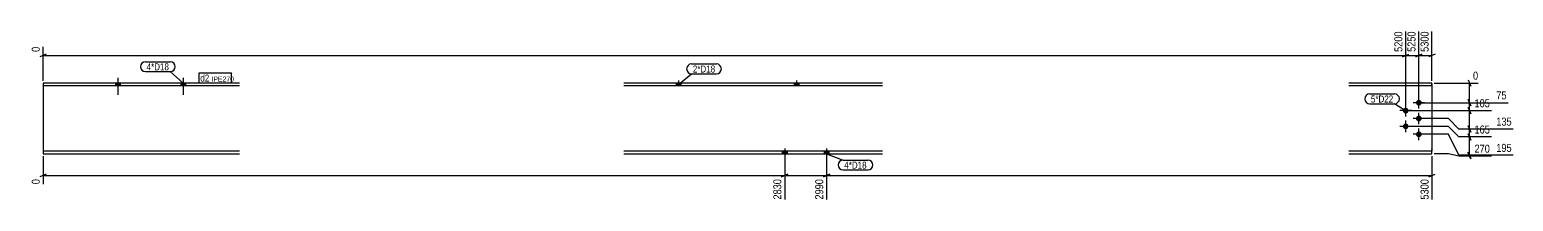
# Model space of a CAD drawing. Header units: millimetres. Extents: x 18 to 18274, y 18 to 671.
# Drawn here: x 18 to 5679, y 18 to 671 of the extents above; entities that cross this region are included whole.
import ezdxf

# ---------------------------------------------------------------- set-up
doc = ezdxf.new("R2010")
doc.units = ezdxf.units.MM
doc.linetypes.add('DXK_LINE_DOT2', pattern=[3.9198, 1.9599, -1.9599])
for name, color, linetype in [('MÅLSÆTNING', 7, 'Continuous'), ('STÅL', 7, 'Continuous'), ('TEKST', 7, 'Continuous')]:
    doc.layers.add(name, color=color, linetype=linetype)
doc.styles.add('Arial Narrow', font='ARIALN.TTF', dxfattribs={"height": 0.2})

msp = doc.modelspace()

# ---------------------------------------------------------------- hatches: boundary and pattern name
at = {"layer": 'STÅL', "linetype": 'Continuous'}
for points in [[(344.8, 457.5), (362.8, 457.5), (362.8, 467.7), (344.8, 467.7)], [(344.8, 457.5), (362.8, 457.5), (362.8, 467.7), (344.8, 467.7)], [(594.8, 457.5), (612.8, 457.5), (612.8, 467.7), (594.8, 467.7)], [(594.8, 457.5), (612.8, 457.5), (612.8, 467.7), (594.8, 467.7)], [(2484.8, 457.5), (2502.8, 457.5), (2502.8, 467.7), (2484.8, 467.7)], [(2934.8, 457.5), (2952.8, 457.5), (2952.8, 467.7), (2934.8, 467.7)], [(5307.8, 392.7, -1), (5329.8, 392.7, -1)], [(5257.8, 362.7, -1), (5279.8, 362.7, -1)], [(5307.8, 332.7, -1), (5329.8, 332.7, -1)], [(5257.8, 302.7, -1), (5279.8, 302.7, -1)], [(5307.8, 272.7, -1), (5329.8, 272.7, -1)], [(2907.8, 207.9), (2889.8, 207.9), (2889.8, 197.7), (2907.8, 197.7)], [(2907.8, 207.9), (2889.8, 207.9), (2889.8, 197.7), (2907.8, 197.7)], [(3067.8, 207.9), (3049.8, 207.9), (3049.8, 197.7), (3067.8, 197.7)], [(3067.8, 207.9), (3049.8, 207.9), (3049.8, 197.7), (3067.8, 197.7)]]:
    msp.add_hatch(color=3, dxfattribs=at).paths.add_polyline_path(points)

# ---------------------------------------------------------------- linework, layer by layer
at = {"layer": 'MÅLSÆTNING', "color": 7, "linetype": 'Continuous'}
for p, q in [((5268.8, 370.7), (5268.8, 664.3)), ((5318.8, 400.7), (5318.8, 664.3)), ((5368.8, 475.7), (5368.8, 664.3)), ((80.8, 577.5), (56.8, 567.9)), ((68.8, 475.7), (68.8, 605.8)), ((5256.8, 567.9), (5280.8, 577.5)), ((5306.8, 567.9), (5330.8, 577.5)), ((5318.8, 572.7), (5368.8, 572.7)), ((5380.8, 577.5), (5356.8, 567.9)), ((5376.8, 467.7), (5545, 467.7)), ((5507.1, 479.7), (5516.7, 455.7)), ((5507.1, 404.7), (5516.7, 380.7)), ((5276.8, 362.7), (5595.6, 362.7)), ((5276.8, 362.7), (5595.6, 362.7)), ((5326.8, 392.7), (5659.3, 392.7)), ((5516.7, 350.7), (5507.1, 374.7)), ((5507.1, 374.7), (5516.7, 350.7)), ((5511.9, 362.7), (5511.9, 392.7)), ((5431.9, 302.7), (5276.8, 302.7)), ((5431.9, 302.7), (5276.8, 302.7)), ((5431.9, 332.7), (5326.8, 332.7)), ((5431.9, 332.7), (5326.8, 332.7)), ((5471.9, 292.7), (5431.9, 332.7)), ((5471.9, 292.7), (5431.9, 332.7)), ((5471.9, 262.7), (5431.9, 302.7)), ((5471.9, 262.7), (5431.9, 302.7)), ((5431.9, 272.7), (5326.8, 272.7)), ((5431.9, 272.7), (5326.8, 272.7)), ((5471.9, 192.7), (5431.9, 272.7)), ((5471.9, 192.7), (5431.9, 272.7)), ((5595.6, 262.7), (5471.9, 262.7)), ((5507.1, 274.7), (5516.7, 250.7)), ((5511.9, 192.7), (5511.9, 262.7)), ((68.8, 189.7), (68.8, 82.5)), ((5368.8, 189.7), (5368.8, 24)), ((5431.9, 197.7), (5376.8, 197.7)), ((5471.9, 189.7), (5431.9, 197.7)), ((5678.8, 192.7), (5471.9, 192.7)), ((5678.8, 192.7), (5471.9, 192.7)), ((5595.6, 189.7), (5471.9, 189.7)), ((5516.7, 180.7), (5507.1, 204.7)), ((5507.1, 204.7), (5516.7, 180.7)), ((5516.7, 177.7), (5507.1, 201.7)), ((5511.9, 189.7), (5511.9, 192.7)), ((80.8, 120.4), (56.8, 110.8)), ((68.8, 115.6), (2898.8, 115.6)), ((2886.8, 110.8), (2910.8, 120.4)), ((2898.8, 162.3), (2898.8, 24)), ((3070.8, 120.4), (3046.8, 110.8)), ((3046.8, 110.8), (3070.8, 120.4)), ((3058.8, 162.3), (3058.8, 24)), ((3058.8, 162.3), (3058.8, 24)), ((3058.8, 115.6), (5368.8, 115.6)), ((5356.8, 110.8), (5380.8, 120.4))]:
    msp.add_line(p, q, dxfattribs=at)
at = {"layer": 'STÅL', "color": 2, "linetype": 'Continuous'}
for p, q in [((68.8, 467.7), (68.8, 222.9)), ((817.7, 467.7), (68.8, 467.7)), ((817.7, 457.5), (68.8, 457.5)), ((3272.7, 467.7), (2284.8, 467.7)), ((3272.7, 457.5), (2284.8, 457.5)), ((5368.8, 467.7), (5051.5, 467.7)), ((5368.8, 457.5), (5051.5, 457.5)), ((5368.8, 457.5), (5368.8, 467.7)), ((5368.8, 457.5), (5368.8, 442.5)), ((5368.8, 442.5), (5368.8, 222.9)), ((68.8, 222.9), (68.8, 197.7)), ((817.7, 207.9), (68.8, 207.9)), ((68.8, 197.7), (817.7, 197.7)), ((3272.7, 207.9), (2284.8, 207.9)), ((2284.8, 197.7), (3272.7, 197.7)), ((5368.8, 207.9), (5051.5, 207.9)), ((5051.5, 197.7), (5368.8, 197.7)), ((5368.8, 222.9), (5368.8, 207.9)), ((5368.8, 197.7), (5368.8, 207.9))]:
    msp.add_line(p, q, dxfattribs=at)
at = {"layer": 'STÅL', "color": 3, "linetype": 'Continuous'}
for p, q in [((344.8, 467.7), (344.8, 457.5)), ((344.8, 467.7), (344.8, 457.5)), ((353.8, 487.7), (353.8, 422.7)), ((353.8, 487.7), (353.8, 422.7)), ((362.8, 467.7), (362.8, 457.5)), ((362.8, 467.7), (362.8, 457.5)), ((594.8, 467.7), (594.8, 457.5)), ((594.8, 467.7), (594.8, 457.5)), ((603.8, 487.7), (603.8, 422.7)), ((603.8, 487.7), (603.8, 422.7)), ((612.8, 467.7), (612.8, 457.5)), ((612.8, 467.7), (612.8, 457.5)), ((2484.8, 467.7), (2484.8, 457.5)), ((2493.8, 477.7), (2493.8, 457.5)), ((2502.8, 467.7), (2502.8, 457.5)), ((2934.8, 467.7), (2934.8, 457.5)), ((2943.8, 477.7), (2943.8, 457.5)), ((2952.8, 467.7), (2952.8, 457.5)), ((5318.8, 370.7), (5318.8, 414.7)), ((5290.8, 362.7), (5246.8, 362.7)), ((5268.8, 340.7), (5268.8, 384.7)), ((5340.8, 392.7), (5296.8, 392.7)), ((5318.8, 310.7), (5318.8, 354.7)), ((5290.8, 302.7), (5246.8, 302.7)), ((5268.8, 280.7), (5268.8, 324.7)), ((5340.8, 332.7), (5296.8, 332.7)), ((5318.8, 250.7), (5318.8, 294.7)), ((5340.8, 272.7), (5296.8, 272.7)), ((2889.8, 207.9), (2889.8, 197.7)), ((2889.8, 207.9), (2889.8, 197.7)), ((2898.8, 217.9), (2898.8, 152.9)), ((2898.8, 217.9), (2898.8, 152.9)), ((2907.8, 207.9), (2907.8, 197.7)), ((2907.8, 207.9), (2907.8, 197.7)), ((3049.8, 207.9), (3049.8, 197.7)), ((3049.8, 207.9), (3049.8, 197.7)), ((3058.8, 217.9), (3058.8, 152.9)), ((3058.8, 217.9), (3058.8, 152.9)), ((3067.8, 207.9), (3067.8, 197.7)), ((3067.8, 207.9), (3067.8, 197.7))]:
    msp.add_line(p, q, dxfattribs=at)
at = {"layer": 'STÅL', "color": 7, "linetype": 'DXK_LINE_DOT2'}
for p, q in [((5368.8, 467.7), (5368.8, 457.5)), ((5368.8, 207.9), (5368.8, 217.1)), ((5368.8, 197.7), (5368.8, 207.9))]:
    msp.add_line(p, q, dxfattribs=at)

# ---------------------------------------------------------------- wipeouts: each hides what was drawn before it
at = {"color": 0}
for points in [[(549.1, 516), (549.1, 544), (463.8, 544), (463.8, 516)], [(2633.5, 507.7), (2633.5, 535.7), (2548.3, 535.7), (2548.3, 507.7)], [(5221.2, 393.6), (5221.2, 421.6), (5135.9, 421.6), (5135.9, 393.6)]]:
    msp.add_wipeout(points, dxfattribs=at).dxf.layer = 'TEKST'

# ---------------------------------------------------------------- next in the draw order: wipeouts: each hides what was drawn before it
at = {"color": 0, "linetype": 'Continuous'}
for points in [[(5362.4, 670.7), (5317.6, 670.7), (5317.6, 579.9), (5362.4, 579.9)], [(5659.9, 399.1), (5659.9, 443.9), (5608.1, 443.9), (5608.1, 399.1)], [(5596.2, 269.1), (5596.2, 313.9), (5524.9, 313.9), (5524.9, 269.1)], [(62.4, 108.4), (17.6, 108.4), (17.6, 76.1), (62.4, 76.1)], [(2892.4, 108.4), (2847.6, 108.4), (2847.6, 17.6), (2892.4, 17.6)], [(5362.4, 108.4), (5317.6, 108.4), (5317.6, 17.6), (5362.4, 17.6)]]:
    msp.add_wipeout(points, dxfattribs=at).dxf.layer = 'MÅLSÆTNING'
at = {"color": 0}
for points in [[(549.1, 516), (549.1, 544), (463.8, 544), (463.8, 516)], [(2633.5, 507.7), (2633.5, 535.7), (2548.3, 535.7), (2548.3, 507.7)], [(702.9, 473.3), (702.9, 501.3), (668.8, 501.3), (668.8, 473.3)], [(5221.2, 393.6), (5221.2, 421.6), (5135.9, 421.6), (5135.9, 393.6)], [(3211.6, 141.8), (3211.6, 169.8), (3126.3, 169.8), (3126.3, 141.8)]]:
    msp.add_wipeout(points, dxfattribs=at).dxf.layer = 'TEKST'

# ---------------------------------------------------------------- next in the draw order: linework, layer by layer
at = {"layer": 'MÅLSÆTNING', "color": 7, "linetype": 'Continuous'}
for p, q in [((5318.8, 400.7), (5318.8, 664.3)), ((5268.8, 572.7), (5318.8, 572.7)), ((5330.8, 577.5), (5306.8, 567.9)), ((5511.9, 292.7), (5511.9, 362.7)), ((5678.8, 292.7), (5471.9, 292.7)), ((5678.8, 292.7), (5471.9, 292.7)), ((5516.7, 280.7), (5507.1, 304.7)), ((5507.1, 304.7), (5516.7, 280.7)), ((5511.9, 262.7), (5511.9, 292.7)), ((5595.6, 262.7), (5471.9, 262.7)), ((5516.7, 250.7), (5507.1, 274.7)), ((2910.8, 120.4), (2886.8, 110.8)), ((2898.8, 162.3), (2898.8, 24)), ((2898.8, 115.6), (3058.8, 115.6))]:
    msp.add_line(p, q, dxfattribs=at)
at = {"layer": 'TEKST', "color": 7, "linetype": 'Continuous'}
for p, q in [((459, 548.8), (553.9, 548.8)), ((459, 511.2), (553.9, 511.2)), ((603.8, 467.6), (553.9, 511.2)), ((2543.5, 540.5), (2638.3, 540.5)), ((2493.8, 462.6), (2543.5, 502.9)), ((2543.5, 502.9), (2638.3, 502.9)), ((5131.1, 426.4), (5226, 426.4)), ((5131.1, 388.8), (5226, 388.8)), ((5268.5, 362), (5226, 388.8))]:
    msp.add_line(p, q, dxfattribs=at)
for centre, start, end in [((459, 530), 90, 270), ((553.9, 530), 270, 90), ((2543.5, 521.7), 90, 270), ((2638.3, 521.7), 270, 90), ((5131.1, 407.6), 90, 270), ((5226, 407.6), 270, 90)]:
    msp.add_arc(centre, 18.8, start, end, dxfattribs=at)

# ---------------------------------------------------------------- next in the draw order: texts
at = {"layer": 'MÅLSÆTNING', "color": 3, "linetype": 'Continuous', "style": 'Arial Narrow'}
for s, height, p in [('5300', 30.54, (5356, 586.3)), ('0', 30.5, (56, 82.5)), ('2830', 30.54, (2886, 24)), ('5300', 30.54, (5356, 24))]:
    msp.add_text(s, height=height, rotation=90.0002, dxfattribs=at).set_placement(p)
for s, p in [('75', (5614.5, 405.5)), ('165', (5531.3, 275.5))]:
    msp.add_text(s, height=30.54, dxfattribs=at).set_placement(p)
at = {"layer": 'TEKST', "color": 3, "style": 'Arial Narrow'}
for s, p in [('4*D18', (463.8, 516)), ('2*D18', (2548.3, 507.7)), ('5*D22', (5135.9, 393.6))]:
    msp.add_text(s, height=26.72, dxfattribs=at).set_placement(p)

# ---------------------------------------------------------------- next in the draw order: wipeouts: each hides what was drawn before it
at = {"color": 0}
for points in [[(702.9, 473.3), (702.9, 501.3), (668.8, 501.3), (668.8, 473.3)], [(3211.6, 141.8), (3211.6, 169.8), (3126.3, 169.8), (3126.3, 141.8)]]:
    msp.add_wipeout(points, dxfattribs=at).dxf.layer = 'TEKST'

# ---------------------------------------------------------------- next in the draw order: linework, layer by layer
at = {"layer": 'TEKST', "color": 7, "linetype": 'Continuous'}
for p, q in [((664, 468.5), (664, 506.1)), ((3058.8, 197.8), (3121.5, 174.6)), ((3121.5, 174.6), (3216.4, 174.6)), ((3121.5, 137), (3216.4, 137))]:
    msp.add_line(p, q, dxfattribs=at)
for centre, start, end in [((3121.5, 155.8), 90, 270), ((3216.4, 155.8), 270, 90)]:
    msp.add_arc(centre, 18.8, start, end, dxfattribs=at)

# ---------------------------------------------------------------- next in the draw order: texts
at = {"layer": 'TEKST', "color": 3, "style": 'Arial Narrow'}
msp.add_text('4*D18', height=26.72, dxfattribs=at).set_placement((3126.3, 141.8))

# ---------------------------------------------------------------- next in the draw order: wipeouts: each hides what was drawn before it
at = {"color": 0, "linetype": 'Continuous'}
for points in [[(5312.4, 670.7), (5267.6, 670.7), (5267.6, 579.9), (5312.4, 579.9)], [(5596.2, 369.1), (5596.2, 413.9), (5524.9, 413.9), (5524.9, 369.1)], [(5679.4, 199.1), (5679.4, 243.9), (5608.1, 243.9), (5608.1, 199.1)], [(3052.4, 108.4), (3007.6, 108.4), (3007.6, 17.6), (3052.4, 17.6)]]:
    msp.add_wipeout(points, dxfattribs=at).dxf.layer = 'MÅLSÆTNING'
at = {"color": 0}
msp.add_wipeout([(783.2, 473.3), (783.2, 493.3), (711.3, 493.3), (711.3, 473.3)], dxfattribs=at).dxf.layer = 'TEKST'

# ---------------------------------------------------------------- next in the draw order: linework, layer by layer
at = {"layer": 'MÅLSÆTNING', "color": 7, "linetype": 'Continuous'}
for p, q in [((5268.8, 370.7), (5268.8, 664.3)), ((68.8, 572.7), (5268.8, 572.7)), ((5256.8, 567.9), (5280.8, 577.5)), ((5511.9, 392.7), (5511.9, 467.7)), ((5516.7, 380.7), (5507.1, 404.7)), ((5326.8, 392.7), (5659.3, 392.7))]:
    msp.add_line(p, q, dxfattribs=at)

# ---------------------------------------------------------------- next in the draw order: texts
at = {"layer": 'MÅLSÆTNING', "color": 3, "linetype": 'Continuous', "style": 'Arial Narrow'}
for s, p in [('5250', (5306, 586.3)), ('2990', (3046, 24))]:
    msp.add_text(s, height=30.54, rotation=90.0002, dxfattribs=at).set_placement(p)
msp.add_text('105', height=30.54, dxfattribs=at).set_placement((5531.3, 375.5))

# ---------------------------------------------------------------- next in the draw order: wipeouts: each hides what was drawn before it
at = {"color": 0, "linetype": 'Continuous'}
for points in [[(5679.4, 299.1), (5679.4, 343.9), (5608.1, 343.9), (5608.1, 299.1)], [(5596.2, 196.1), (5596.2, 240.9), (5524.9, 240.9), (5524.9, 196.1)]]:
    msp.add_wipeout(points, dxfattribs=at).dxf.layer = 'MÅLSÆTNING'
at = {"color": 0}
msp.add_wipeout([(783.2, 473.3), (783.2, 493.3), (711.3, 493.3), (711.3, 473.3)], dxfattribs=at).dxf.layer = 'TEKST'

# ---------------------------------------------------------------- next in the draw order: linework, layer by layer
at = {"layer": 'TEKST', "color": 7, "linetype": 'Continuous'}
for p, q in [((664, 506.1), (788, 506.1)), ((664, 468.5), (788, 468.5)), ((788, 468.5), (788, 506.1))]:
    msp.add_line(p, q, dxfattribs=at)

# ---------------------------------------------------------------- next in the draw order: texts
at = {"layer": 'MÅLSÆTNING', "color": 3, "linetype": 'Continuous', "style": 'Arial Narrow'}
for s, p in [('135', (5614.5, 305.5)), ('270', (5531.3, 202.5)), ('195', (5614.5, 205.5))]:
    msp.add_text(s, height=30.54, dxfattribs=at).set_placement(p)
at = {"layer": 'TEKST', "color": 3, "style": 'Arial Narrow'}
for s, height, p in [('d2', 26.72, (668.8, 473.3)), ('IPE270', 19.09, (711.3, 473.3))]:
    msp.add_text(s, height=height, dxfattribs=at).set_placement(p)

# ---------------------------------------------------------------- next in the draw order: wipeouts: each hides what was drawn before it
at = {"color": 0, "linetype": 'Continuous'}
for points in [[(5262.4, 670.7), (5217.6, 670.7), (5217.6, 579.9), (5262.4, 579.9)], [(62.4, 612.2), (17.6, 612.2), (17.6, 579.9), (62.4, 579.9)], [(5551.4, 474.1), (5551.4, 518.9), (5519.1, 518.9), (5519.1, 474.1)]]:
    msp.add_wipeout(points, dxfattribs=at).dxf.layer = 'MÅLSÆTNING'

# ---------------------------------------------------------------- next in the draw order: texts
at = {"layer": 'MÅLSÆTNING', "color": 3, "linetype": 'Continuous', "style": 'Arial Narrow'}
for s, height, p in [('5200', 30.54, (5256, 586.3)), ('0', 30.5, (56, 586.3))]:
    msp.add_text(s, height=height, rotation=90.0002, dxfattribs=at).set_placement(p)
msp.add_text('0', height=30.5, dxfattribs=at).set_placement((5525.5, 480.5))

doc.saveas('drawing.dxf')
